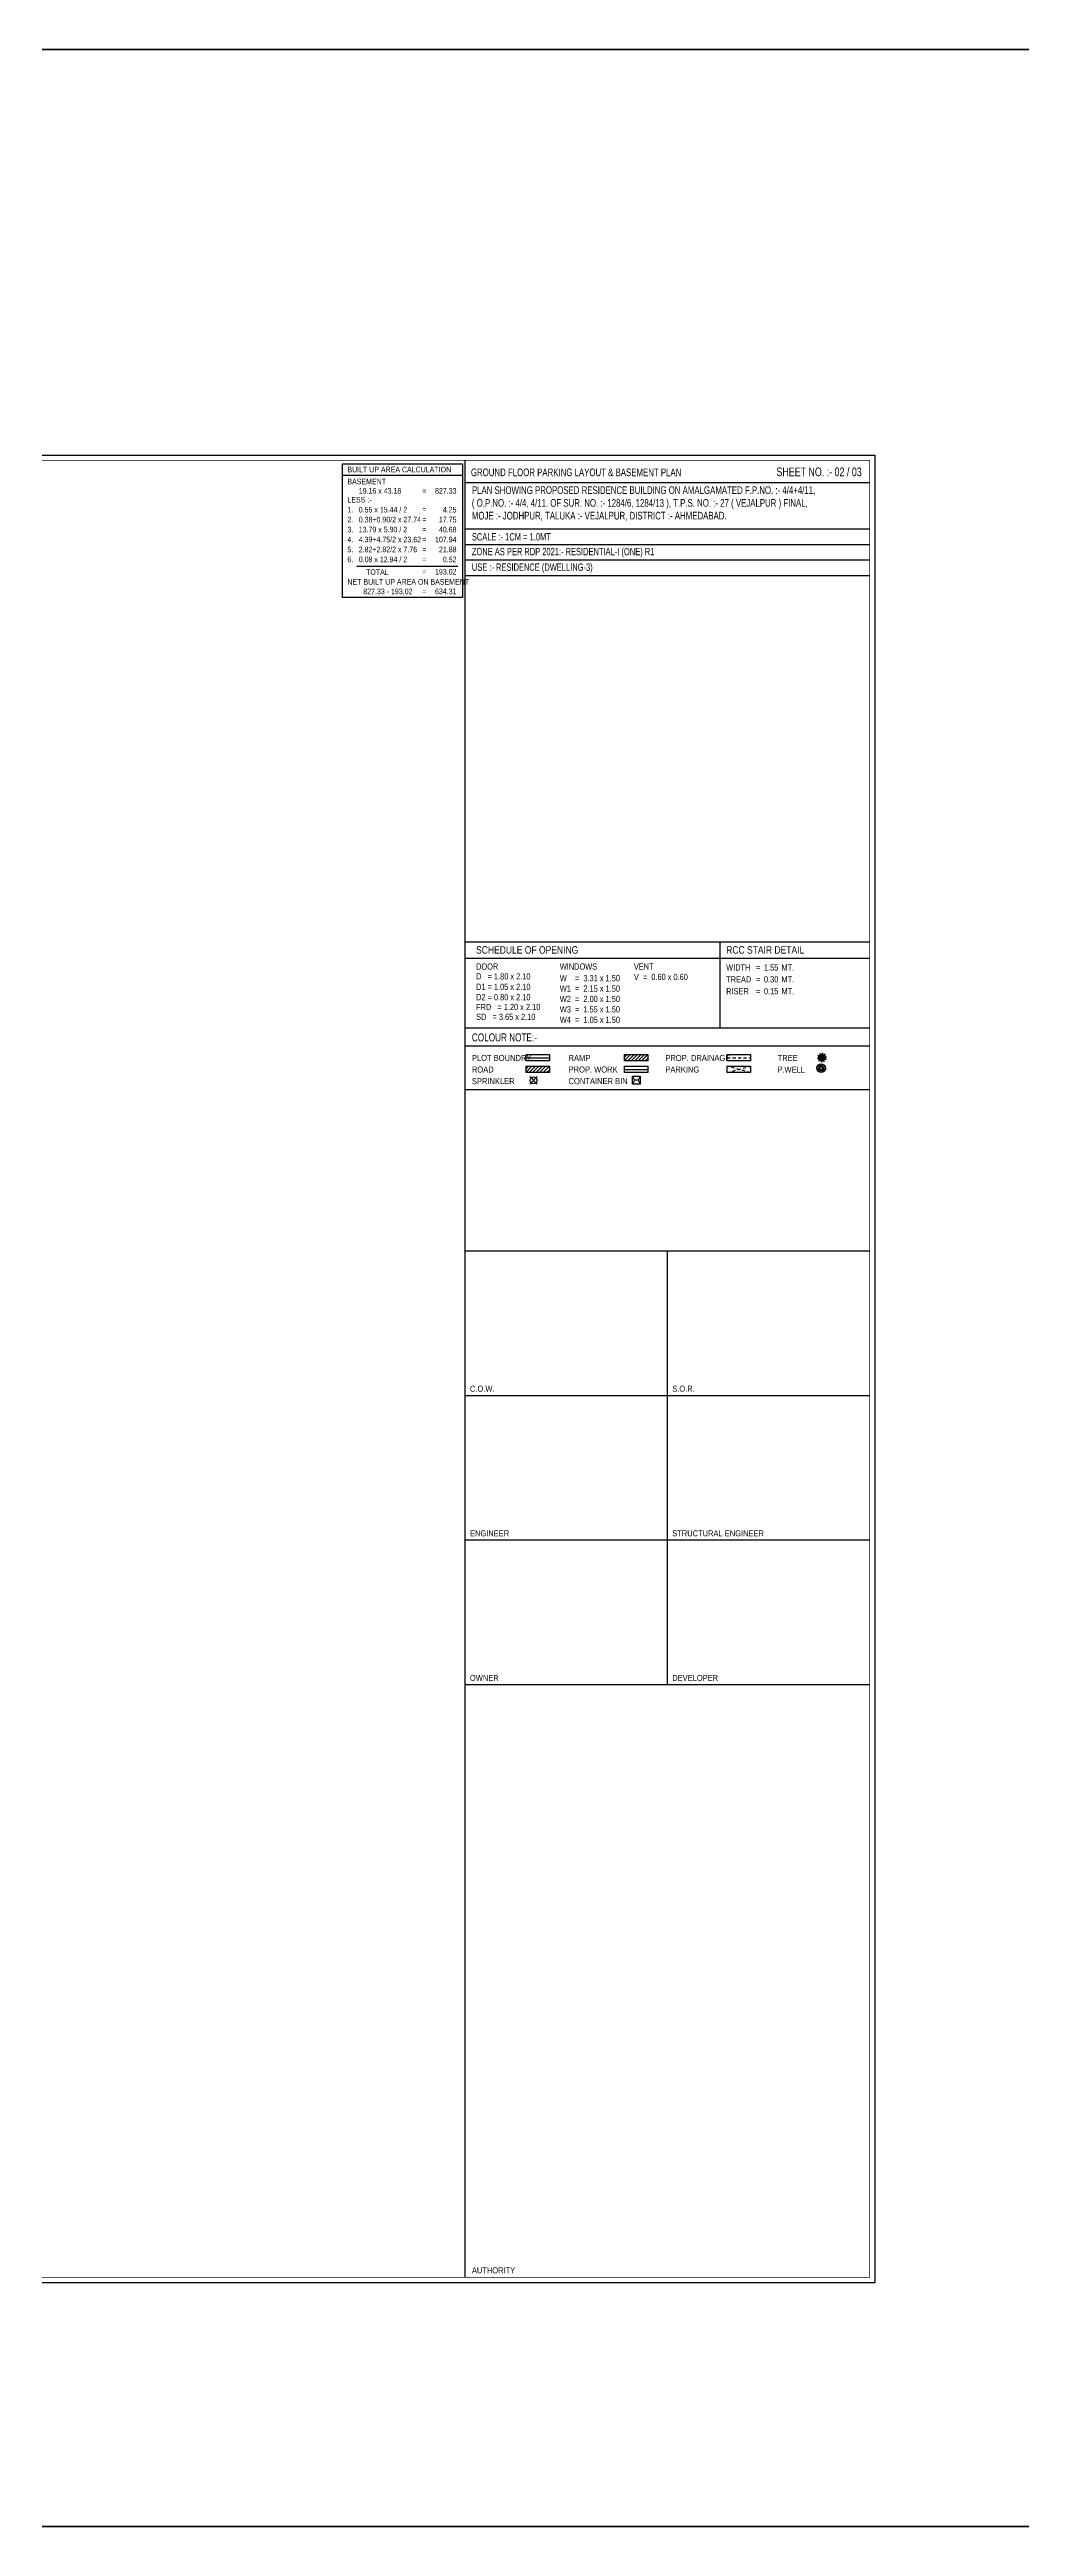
# Model space of a CAD drawing. Header units: millimetres. Extents: x 49 to 419, y 19 to 121.
# Drawn here: x 263.9 to 303.7, y 19.1 to 120.7 of the extents above; entities that cross this region are included whole.
import ezdxf
from ezdxf.enums import TextEntityAlignment as Align

# ---------------------------------------------------------------- set-up
doc = ezdxf.new("R2010")
doc.units = ezdxf.units.MM
doc.header["$MEASUREMENT"] = 0
doc.linetypes.add('DOT', pattern=[0.25, 0, -0.25])
doc.linetypes.add('HIDDEN', pattern=[0.375, 0.25, -0.125])
for name, color, linetype in [('A_SHEET AREA TABLE-1', 7, 'Continuous'), ('A_SHEET TABLE', 7, 'Continuous'), ('fire_1', 1, 'Continuous'), ('Text', 7, 'Continuous'), ('TREE', 72, 'Continuous')]:
    doc.layers.add(name, color=color, linetype=linetype)
doc.layers.add('PROP. B.AREA', color=1, linetype='Continuous', lineweight=30)
doc.styles.add('ARIAL', font='arial.ttf')
doc.styles.add('Dinesh', font='swisscl.ttf')
doc.styles.add('ROMAND', font='swissc.ttf')

# ---------------------------------------------------------------- blocks, each defined once
blk = doc.blocks.new('A$C3D4D6A35')
at = {"layer": 'TREE', "extrusion": (0, 0, -1)}
for centre, major_axis, ratio, start_param, end_param in [((-0.07, -0.06), (0.537, 0.537), 1, -1.291527, -0.4765), ((-0.05, 1.18), (-0.491, 0.491), 1, 3.793984, 4.52047), ((0.32, -0.27), (0.537, 0.537), 1, 4.36334, 5.178367), ((-0.39, 0.75), (-0.491, 0.491), 1, 3.165665, 3.892152), ((-0.27, 0.34), (0.537, 0.537), 1, -0.663208, 0.151819), ((0.47, 1.33), (0.491, 0.491), 1, 2.851506, 3.577993), ((0.76, -0.2), (0.537, 0.537), 1, 3.735022, 4.550049), ((-0.41, 0.2), (0.491, 0.491), 1, 0.96655, 1.693037), ((0.13, -0.45), (-0.671, 0.671), 1, 0.686496, 1.118345), ((0.25, 0.11), (-0.441, 0.012), 0.843066, 1.151175, 1.990417), ((0.72, -0.46), (-0.671, 0.671), 1, 0.058177, 0.490026), ((-0.34, -0.1), (0.671, 0.671), 1, -0.255982, 0.175867), ((0.49, 0.06), (0.364, 0.249), 0.843066, 4.292768, 5.13201), ((0.09, 0.29), (-0.333, 0.256), 0.894922, 1.128525, 2.013068), ((0.99, 1.14), (0.491, 0.491), 1, 3.479825, 4.206311), ((1.2, -0.13), (-0.671, 0.671), 1, 5.713044, 6.144893), ((-0.2, 0.78), (-0.537, 0.537), 1, 1.535907, 2.350934), ((0.7, 0.16), (0.148, 0.416), 0.843066, 4.292768, 5.13201), ((1.08, 0.11), (0.537, 0.537), 1, 3.106703, 3.92173), ((0.07, 0.52), (-0.122, 0.413), 0.867457, 1.140463, 2.00113), ((-0.51, 0.46), (0.671, 0.671), 1, 0.372336, 0.804186), ((0.82, 0.37), (-0.122, 0.413), 0.867457, 4.282055, 5.142723), ((-0.31, 1.02), (0.671, 0.671), 1, 1.000655, 1.432504), ((0.18, 0.73), (0.148, 0.416), 0.843066, 1.151175, 1.990418), ((0.4, 0.83), (0.364, 0.249), 0.843066, 1.151175, 1.990417), ((0.17, 1.35), (-0.671, 0.671), 1, 3.19977, 3.631619), ((0.63, 0.78), (0.272, 0.272), 1, 1.897512, 2.87092), ((0.75, 1.34), (0.112, 0.949), 0.873487, 2.895567, 3.387619), ((1.39, 0.43), (0.671, 0.671), 1, 3.513929, 3.945778), ((1.22, 0.99), (0.65, 0.704), 0.832217, 2.883887, 3.399298), ((0.79, 0.6), (-0.272, 0.272), 1, 4.096627, 5.070035), ((-0.1, -0.25), (0.491, 0.491), 1, 0.338232, 1.064718), ((1.16, 0.55), (0.537, 0.537), 1, 2.478385, 3.293411), ((1.3, 0.69), (-0.491, 0.491), 1, 5.678939, 6.405426), ((0.96, 0.95), (0.537, 0.537), 1, 1.850066, 2.665093), ((0.12, 1.09), (0.537, 0.537), 1, 0.593429, 1.408456), ((0.41, -0.44), (-0.491, 0.491), 1, 1.28071, 2.007196), ((0.56, 1.16), (0.537, 0.537), 1, 1.221748, 2.036774), ((1.28, 0.14), (-0.491, 0.491), 1, 0.024073, 0.750559), ((0.94, -0.29), (0.491, 0.491), 1, -0.918405, -0.191919)]:
    blk.add_ellipse(centre, major_axis=major_axis, ratio=ratio, start_param=start_param, end_param=end_param, dxfattribs=at)
blk = doc.blocks.new('A$C353F4E8A')
at = {"layer": 'PROP. B.AREA'}
blk.add_line((0.19, 0.38), (0.56, 0.38), dxfattribs=at)
blk.add_lwpolyline([(0, 0), (0.75, 0), (0.75, 0.75), (0, 0.75)], close=True, dxfattribs=at)
at = {"layer": 'PROP. B.AREA', "flags": 128}
for points in [[(0, 0.75), (0.19, 0.38), (0, 0)], [(0.75, 0.75), (0.56, 0.38), (0.75, 0)]]:
    blk.add_lwpolyline(points, dxfattribs=at)
blk = doc.blocks.new('A$C7CDC2F1D')
at = {"layer": 'PROP. B.AREA'}
for p, q in [((0, 1.17), (0.76, 1.17)), ((0.81, 1.38), (0.16, 1.76)), ((0.81, 0.96), (0.16, 0.59)), ((0.96, 1.54), (0.59, 2.19)), ((0.96, 0.81), (0.59, 0.16)), ((1.17, 1.59), (1.17, 2.35)), ((1.17, 0.76), (1.17, 0)), ((1.38, 1.54), (1.76, 2.19)), ((1.38, 0.81), (1.76, 0.16)), ((1.54, 1.38), (2.19, 1.76)), ((1.54, 0.96), (2.19, 0.59)), ((1.59, 1.17), (2.35, 1.17))]:
    blk.add_line(p, q, dxfattribs=at)
for radius in [1.17, 0.418]:
    blk.add_circle((1.17, 1.17), radius, dxfattribs=at)
at = {"layer": 'Text', "style": 'ARIAL', "width": 0.8}
blk.add_text('P.W.', height=0.8, dxfattribs=at).set_placement((0.27, 0.81))
blk = doc.blocks.new('SP')
at = {"layer": 'fire_1', "ltscale": 250}
for p, q in [((-961, 0), (0, -961)), ((-961, -961), (0, 0))]:
    blk.add_line(p, q, dxfattribs=at)
blk.add_circle((-480, -480), 435, dxfattribs=at)

msp = doc.modelspace()

# ---------------------------------------------------------------- hatches: boundary and pattern name
at = {"layer": 'A_SHEET AREA TABLE-1', "linetype": 'DOT', "ltscale": 0.4}
h = msp.add_hatch(dxfattribs=at)
h.set_pattern_fill('ANSI31', color=104, scale=0.806361, style=0)
h.set_pattern_definition([(45, (-33461.58267, 7786.6856), (-0.07127293297, 0.07127293297), [])])
h.paths.add_polyline_path([(288.411, 79.236), (288.411, 79.495), (287.454, 79.495), (287.454, 79.236)])
h = msp.add_hatch(dxfattribs=at)
h.set_pattern_fill('ANSI31', color=104, scale=0.806361, style=0)
h.set_pattern_definition([(45, (-33465.62555, 7786.20906), (-0.07127293297, 0.07127293297), [])])
h.paths.add_polyline_path([(284.368, 78.76), (284.368, 79.018), (283.411, 79.018), (283.411, 78.76)])

# ---------------------------------------------------------------- linework, layer by layer
at = {"color": 3, "lineweight": 40}
msp.add_lwpolyline([(419.221, 120.723), (49.302, 120.723), (49.302, 19.12), (419.221, 19.12)], close=True, dxfattribs=at)
at = {"layer": 'A_SHEET AREA TABLE-1'}
for p, q in [((280.912, 29.338), (280.912, 103.867)), ((280.912, 102.961), (297.503, 102.961)), ((280.912, 101.061), (297.503, 101.061)), ((280.912, 100.423), (297.503, 100.423)), ((280.912, 99.786), (297.503, 99.786)), ((280.912, 99.148), (297.503, 99.148)), ((280.912, 84.125), (297.503, 84.125)), ((280.912, 83.456), (297.503, 83.456)), ((291.375, 80.588), (291.375, 84.125)), ((280.912, 80.588), (297.502, 80.588)), ((280.912, 79.86), (297.502, 79.86)), ((280.912, 78.063), (297.502, 78.063)), ((280.912, 71.448), (297.502, 71.448)), ((289.207, 53.655), (289.207, 71.448)), ((280.912, 65.517), (297.502, 65.517)), ((280.912, 59.586), (297.502, 59.586)), ((280.912, 53.655), (297.502, 53.655))]:
    msp.add_line(p, q, dxfattribs=at)
at = {"layer": 'A_SHEET AREA TABLE-1', "color": 7}
for p, q in [((275.885, 103.258), (280.808, 103.258)), ((276.466, 99.535), (280.609, 99.535))]:
    msp.add_line(p, q, dxfattribs=at)
at = {"layer": 'A_SHEET AREA TABLE-1'}
msp.add_lwpolyline([(297.721, 29.12), (191.937, 29.12), (191.937, 104.085), (297.721, 104.085), (297.721, 29.12)], dxfattribs=at)
at = {"layer": 'A_SHEET AREA TABLE-1', "lineweight": 30, "const_width": 0.0269}
msp.add_lwpolyline([(297.502, 29.338), (192.155, 29.338), (192.155, 103.867), (297.503, 103.867), (297.502, 29.338)], dxfattribs=at)
at = {"layer": 'A_SHEET AREA TABLE-1', "color": 7}
msp.add_lwpolyline([(275.885, 103.733), (280.808, 103.733), (280.808, 98.246), (275.885, 98.246)], close=True, dxfattribs=at)
at = {"layer": 'A_SHEET AREA TABLE-1', "linetype": 'Continuous'}
for points in [[(283.411, 79.495), (284.368, 79.495), (284.368, 79.236), (283.411, 79.236)], [(287.454, 79.495), (288.411, 79.495), (288.411, 79.236), (287.454, 79.236)], [(291.659, 79.495), (292.616, 79.495), (292.616, 79.236), (291.659, 79.236)], [(283.411, 79.018), (284.368, 79.018), (284.368, 78.76), (283.411, 78.76)], [(287.454, 79.018), (288.411, 79.018), (288.411, 78.76), (287.454, 78.76)]]:
    msp.add_lwpolyline(points, close=True, dxfattribs=at)
at = {"layer": 'A_SHEET AREA TABLE-1', "color": 7, "lineweight": 30}
msp.add_lwpolyline([(283.411, 79.366), (284.368, 79.366)], dxfattribs=at)
at = {"layer": 'A_SHEET AREA TABLE-1', "color": 1, "linetype": 'HIDDEN', "ltscale": 0.5}
msp.add_lwpolyline([(291.659, 79.366), (292.616, 79.366)], dxfattribs=at)
at = {"layer": 'A_SHEET AREA TABLE-1', "color": 1, "lineweight": 30}
msp.add_lwpolyline([(287.454, 78.889), (288.411, 78.889)], dxfattribs=at)
at = {"layer": 'A_SHEET AREA TABLE-1', "ltscale": 1.5}
msp.add_lwpolyline([(291.659, 79.018), (292.616, 79.018), (292.616, 78.76), (291.659, 78.76)], close=True, dxfattribs=at)
at = {"layer": 'A_SHEET AREA TABLE-1', "linetype": 'HIDDEN', "ltscale": 0.5}
for points in [[(291.659, 78.76), (292.616, 79.018)], [(292.616, 78.76), (291.659, 79.018)]]:
    msp.add_lwpolyline(points, dxfattribs=at)

# ---------------------------------------------------------------- block references
at = {"layer": 'A_SHEET AREA TABLE-1'}
for name, p, xscale, yscale, zscale in [('A$C3D4D6A35', (295.644, 79.279), -0.2113371555808035, 0.2113371555687906, 0.2113371555697836), ('A$C353F4E8A', (288.094, 78.283), -0.4300592999999999, 0.4300592999999999, 0.4300592999999999), ('A$C7CDC2F1D', (295.34, 78.76), 0.150520755, 0.150520755, 0.150520755)]:
    msp.add_blockref(name, p, dxfattribs=dict(at, xscale=xscale, yscale=yscale, zscale=zscale))
at = {"layer": 'fire_1', "ltscale": 250, "xscale": 0.0003240487899838021, "yscale": 0.0003240487899838021, "zscale": 0.0003240487899838021, "rotation": 270}
msp.add_blockref('SP', (283.874, 78.283), dxfattribs=at)

# ---------------------------------------------------------------- texts
at = {"layer": 'A_SHEET AREA TABLE-1', "color": 7, "style": 'Dinesh'}
for s, p in [('BUILT UP AREA CALCULATION', (276.084, 103.381)), ('BASEMENT', (276.084, 102.892)), ('19.16 x 43.18', (276.55, 102.504)), ('=', (279.153, 102.504)), ('1.', (276.084, 101.734)), ('LESS :-', (276.084, 102.142)), ('0.55 x 15.44 / 2', (276.55, 101.734)), ('=', (279.153, 101.734)), ('4.', (276.084, 100.51)), ('3.', (276.084, 100.918)), ('2.', (276.084, 101.326)), ('4.39+4.75/2 x 23.62', (276.55, 100.51)), ('0.38+0.90/2 x 27.74', (276.55, 101.326)), ('13.79 x 5.90 / 2', (276.55, 100.918)), ('=', (279.153, 101.326)), ('=', (279.153, 100.918)), ('=', (279.153, 100.51)), ('5.', (276.084, 100.102)), ('6.', (276.084, 99.694)), ('0.08 x 12.94 / 2', (276.55, 99.694)), ('2.82+2.82/2 x 7.76', (276.55, 100.102)), ('=', (279.153, 100.102)), ('=', (279.153, 99.694)), ('NET BUILT UP AREA ON BASEMENT', (276.084, 98.773)), ('827.33 - 193.02', (276.737, 98.382)), ('TOTAL', (276.85, 99.173)), ('=', (279.153, 99.189)), ('=', (279.153, 98.382))]:
    msp.add_text(s, height=0.23, dxfattribs=at).set_placement(p)
for s, p in [('827.33', (280.559, 102.504)), ('4.25', (280.559, 101.734)), ('107.94', (280.559, 100.51)), ('40.68', (280.559, 100.918)), ('17.75', (280.559, 101.326)), ('21.88', (280.559, 100.102)), ('0.52', (280.559, 99.694)), ('634.31', (280.559, 98.382)), ('193.02', (280.559, 99.189))]:
    msp.add_text(s, height=0.23, dxfattribs=at).set_placement(p, align=Align.RIGHT)
at = {"layer": 'A_SHEET AREA TABLE-1'}
for s, height, style, p in [('GROUND FLOOR PARKING LAYOUT & BASEMENT PLAN', 0.31358, 'Dinesh', (281.152, 103.223)), ('SCALE :- 1CM = 1.0MT', 0.3, 'Dinesh', (281.19, 100.586)), ('ZONE AS PER RDP 2021:- RESIDENTIAL-I (ONE) R1', 0.3, 'Dinesh', (281.19, 99.98)), ('USE :- RESIDENCE (DWELLING-3)', 0.3, 'Dinesh', (281.19, 99.342)), ('SCHEDULE OF OPENING', 0.3048, 'ROMAND', (281.363, 83.637)), ('RCC STAIR DETAIL', 0.3048, 'ROMAND', (291.621, 83.637)), ('DOOR', 0.254, 'Dinesh', (281.363, 82.981)), ('D   = 1.80 x 2.10', 0.254, 'Dinesh', (281.363, 82.578)), ('D1 = 1.05 x 2.10', 0.254, 'Dinesh', (281.363, 82.151)), ('WINDOWS', 0.254, 'Dinesh', (284.796, 82.981)), ('W    =  3.31 x 1.50', 0.254, 'Dinesh', (284.796, 82.505)), ('W1  =  2.15 x 1.50', 0.254, 'Dinesh', (284.796, 82.078)), ('VENT', 0.254, 'Dinesh', (287.833, 82.981)), ('V  =  0.60 x 0.60', 0.254, 'Dinesh', (287.833, 82.554)), ('WIDTH', 0.254, 'ROMAND', (291.621, 82.943)), ('TREAD', 0.254, 'ROMAND', (291.621, 82.456)), ('MT.', 0.254, 'ROMAND', (293.886, 82.943)), ('MT.', 0.254, 'ROMAND', (293.886, 82.456)), ('D2 = 0.80 x 2.10', 0.254, 'Dinesh', (281.363, 81.725)), ('FRD   = 1.20 x 2.10', 0.254, 'Dinesh', (281.363, 81.322)), ('W2  =  2.00 x 1.50', 0.254, 'Dinesh', (284.796, 81.651)), ('W3  =  1.55 x 1.50', 0.254, 'Dinesh', (284.796, 81.225)), ('RISER', 0.254, 'ROMAND', (291.621, 81.969)), ('MT.', 0.254, 'ROMAND', (293.886, 81.969)), ('COLOUR NOTE:-', 0.3277, 'Dinesh', (281.19, 80.038)), ('SD   = 3.65 x 2.10', 0.254, 'Dinesh', (281.363, 80.919)), ('W4  =  1.05 x 1.50', 0.254, 'Dinesh', (284.796, 80.798)), ('PLOT BOUNDRY', 0.24728, 'Dinesh', (281.19, 79.236)), ('RAMP', 0.2473, 'Dinesh', (285.156, 79.236)), ('PROP. DRAINAGE', 0.24728, 'Dinesh', (289.123, 79.236)), ('TREE', 0.2473, 'Dinesh', (293.73, 79.238)), ('SPRINKLER', 0.2473, 'Dinesh', (281.19, 78.283)), ('ROAD', 0.2473, 'Dinesh', (281.19, 78.76)), ('CONTAINER BIN', 0.24728, 'Dinesh', (285.156, 78.283)), ('PROP. WORK', 0.2473, 'Dinesh', (285.156, 78.76)), ('PARKING', 0.2473, 'Dinesh', (289.123, 78.76)), ('P.WELL', 0.2473, 'Dinesh', (293.718, 78.76)), ('C.O.W.', 0.2458, 'Dinesh', (281.112, 65.667)), ('S.O.R.', 0.2458, 'Dinesh', (289.407, 65.667)), ('ENGINEER', 0.2458, 'Dinesh', (281.112, 59.736)), ('STRUCTURAL ENGINEER', 0.24578, 'Dinesh', (289.407, 59.736)), ('OWNER', 0.2458, 'Dinesh', (281.112, 53.805)), ('DEVELOPER', 0.2458, 'Dinesh', (289.407, 53.805)), ('AUTHORITY', 0.2458, 'Dinesh', (281.19, 29.504))]:
    msp.add_text(s, height=height, dxfattribs=dict(at, style=style)).set_placement(p)
for s, height, style, p in [('SHEET NO. :- 02 / 03', 0.3548, 'Dinesh', (297.178, 103.223)), ('=', 0.254, 'ROMAND', (293.019, 82.943)), ('=', 0.254, 'ROMAND', (293.019, 82.456)), ('0.30', 0.254, 'ROMAND', (293.758, 82.456)), ('1.55', 0.254, 'ROMAND', (293.758, 82.943)), ('=', 0.254, 'ROMAND', (293.019, 81.969)), ('0.15', 0.254, 'ROMAND', (293.758, 81.969))]:
    msp.add_text(s, height=height, dxfattribs=dict(at, style=style)).set_placement(p, align=Align.RIGHT)
at = {"layer": 'A_SHEET TABLE', "lineweight": -3, "insert": (281.19, 102.806), "char_height": 0.31358, "width": 16.11599, "attachment_point": 1, "style": 'Dinesh'}
msp.add_mtext('{\\C7;PLAN SHOWING PROPOSED RESIDENCE BUILDING ON AMALGAMATED }F.P.NO. :- 4/4+4/11,\\P( O.P.NO. :- 4/4, 4/11. OF SUR. NO. :- 1284/6, 1284/13 ), T.P.S. NO. :- 27 ( VEJALPUR ) FINAL,\\PMOJE :- JODHPUR, TALUKA :- VEJALPUR, DISTRICT :- AHMEDABAD.', dxfattribs=at)

doc.saveas('drawing.dxf')
